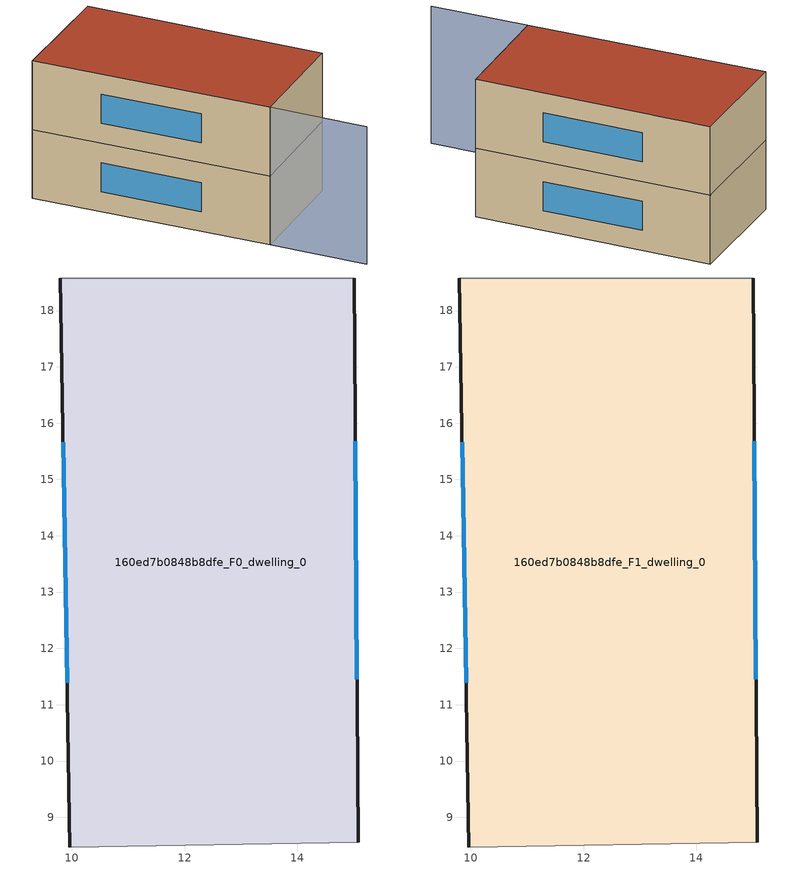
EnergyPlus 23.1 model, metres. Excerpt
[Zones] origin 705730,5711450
160ed7b0848b8dfe_F0_dwelling_0
 floor ground (EU_floor_Construction): 15.01,18.58 15.08,8.56 9.96,8.47 9.8,18.58 z0
 wall outside (EU_wall_Construction): 9.8,18.58 9.96,8.47 / 15.08,8.56 15.01,18.58 z0:3
 wall adiabatic (EU_wall_Construction): 15.01,18.58 9.8,18.58 / 9.96,8.47 15.08,8.56 z0:3
 window (EU_Window_Construction): 9.84,15.66 9.91,11.39 / 15.06,11.45 15.03,15.68 z0.87:2.13
160ed7b0848b8dfe_F1_dwelling_0
 floor to 160ed7b0848b8dfe_F0_dwelling_0 (EU_floor_Construction): 15.01,18.58 15.08,8.56 9.96,8.47 9.8,18.58 z3
 wall outside (EU_wall_Construction): 9.8,18.58 9.96,8.47 / 15.08,8.56 15.01,18.58 z3:6
 wall adiabatic (EU_wall_Construction): 15.01,18.58 9.8,18.58 / 9.96,8.47 15.08,8.56 z3:6
 window (EU_Window_Construction): 9.84,15.66 9.91,11.39 / 15.06,11.45 15.03,15.68 z3.87:5.13
 roof outside (EU_roof_Construction): 15.08,8.56 15.01,18.58 9.8,18.58 9.96,8.47 z6
shading: 10.01,4.36 9.96,8.58 / 15.01,18.58 9.8,18.58 z0:6
[Building]
EU S2 Campaign: North Axis=0; Terrain=City; Solar Distribution=FullExterior
[Site:Location]
London: Latitude=51.5; Longitude=-0.5; Time Zone=0; Elevation=25
[SizingPeriod:WeatherFileDays]
AnnualSizingPeriod: Begin Month=1; Begin Day of Month=1; End Month=12; End Day of Month=31; Day of Week for Start Day=Monday; Use Weather File Daylight Saving Period=No; Use Weather File Rain and Snow Indicators=No
[MATERIAL]
EU_InternalMass_Material: Roughness=MediumRough; Thickness=0.1; Conductivity=1; Density=1800; Specific Heat=900; Thermal Absorptance=0.9; Solar Absorptance=0.7; Visible Absorptance=0.7
[MATERIAL:NOMASS] Roughness=MediumRough; Thermal Absorptance=0.9; Solar Absorptance=0.7; Visible Absorptance=0.7
Name | Thermal Resistance
EU_wall_NoMass | 0.724719
EU_roof_NoMass | 2.98947
EU_floor_NoMass | 2.39157
[WINDOWMATERIAL:SIMPLEGLAZINGSYSTEM]
EU_Window_SimpleGlazing: UFactor=2.63425; Solar Heat Gain Coefficient=0.76; Visible Transmittance=0.76
[CONSTRUCTION]
EU_wall_Construction: EU_wall_NoMass
EU_roof_Construction: EU_roof_NoMass
EU_floor_Construction: EU_floor_NoMass
EU_Window_Construction: EU_Window_SimpleGlazing
EU_InternalMass_Construction: EU_InternalMass_Material
[ZONE] Type=1; Multiplier=1; Ceiling Height=autocalculate; Floor Area=autocalculate; Part of Total Floor Area=Yes
Name | Volume
160ed7b0848b8dfe_F0_dwelling_0 | 156.023
160ed7b0848b8dfe_F1_dwelling_0 | 156.024
[INTERNALMASS] Construction=EU_InternalMass_Construction; Surface Area=52.0079
Name | Zone or ZoneList
160ed7b0848b8dfe_F0_dwelling_0_EU_InternalMass | 160ed7b0848b8dfe_F0_dwelling_0
160ed7b0848b8dfe_F1_dwelling_0_EU_InternalMass | 160ed7b0848b8dfe_F1_dwelling_0
[OTHEREQUIPMENT] Fuel Type=Electricity; Design Level Calculation Method=Watts/Area; Power per Zone Floor Area=1; Fraction Latent=0; Fraction Radiant=0; Fraction Lost=0; Carbon Dioxide Generation Rate=0; EndUse Subcategory=EU_Step8_InternalGains
Name | Zone or ZoneList or Space or SpaceList | Schedule
EU_Step8_InternalGain_160ed7b0848b8dfe_F0_dwelling_0_f000 | 160ed7b0848b8dfe_F0_dwelling_0 | EU_Step8_GainSchedule_160ed7b0848b8dfe_F0_dwelling_0_f000
EU_Step8_InternalGain_160ed7b0848b8dfe_F1_dwelling_0_f000 | 160ed7b0848b8dfe_F1_dwelling_0 | EU_Step8_GainSchedule_160ed7b0848b8dfe_F1_dwelling_0_f000
[ZONEVENTILATION:DESIGNFLOWRATE] Schedule=EU_AlwaysOn; Design Flow Rate Calculation Method=AirChanges/Hour; Air Changes per Hour=0.418135; Ventilation Type=Natural; Fan Pressure Rise=0; Fan Total Efficiency=1; Constant Term Coefficient=1; Temperature Term Coefficient=0; Velocity Term Coefficient=0; Velocity Squared Term Coefficient=0; Minimum Indoor Temperature=-100; Maximum Indoor Temperature=100; Delta Temperature=-100; Minimum Outdoor Temperature=-100; Maximum Outdoor Temperature=100; Maximum Wind Speed=40
Name | Zone or ZoneList or Space or SpaceList
EU_ConstantAir_160ed7b0848b8dfe_F0_dwelling_0 | 160ed7b0848b8dfe_F0_dwelling_0
EU_ConstantAir_160ed7b0848b8dfe_F1_dwelling_0 | 160ed7b0848b8dfe_F1_dwelling_0
[HVACTEMPLATE:THERMOSTAT] Constant Heating Setpoint=20; Constant Cooling Setpoint=50
EU_HeatOnly_160ed7b0848b8dfe_F0_dwelling_0; EU_HeatOnly_160ed7b0848b8dfe_F1_dwelling_0
[HVACTEMPLATE:ZONE:IDEALLOADSAIRSYSTEM] System Availability Schedule=EU_AlwaysOn; Maximum Heating Supply Air Temperature=50; Minimum Cooling Supply Air Temperature=13; Maximum Heating Supply Air Humidity Ratio=0.0156; Minimum Cooling Supply Air Humidity Ratio=0.0077; Heating Limit=NoLimit; Cooling Limit=NoLimit; Heating Availability Schedule=EU_AlwaysOn; Cooling Availability Schedule=EU_CoolingOff; Dehumidification Control Type=ConstantSensibleHeatRatio; Cooling Sensible Heat Ratio=0.7; Dehumidification Setpoint=60; Humidification Control Type=None; Humidification Setpoint=30; Outdoor Air Method=None; Outdoor Air Flow Rate per Person=0.00944; Outdoor Air Flow Rate per Zone Floor Area=0; Outdoor Air Flow Rate per Zone=0; Demand Controlled Ventilation Type=None; Outdoor Air Economizer Type=NoEconomizer; Heat Recovery Type=None; Sensible Heat Recovery Effectiveness=0.7; Latent Heat Recovery Effectiveness=0.65
Name | Template Thermostat
160ed7b0848b8dfe_F0_dwelling_0 | EU_HeatOnly_160ed7b0848b8dfe_F0_dwelling_0
160ed7b0848b8dfe_F1_dwelling_0 | EU_HeatOnly_160ed7b0848b8dfe_F1_dwelling_0
[SIZING:ZONE] Zone Cooling Design Supply Air Temperature Input Method=SupplyAirTemperature; Zone Cooling Design Supply Air Temperature=13; Zone Heating Design Supply Air Temperature Input Method=SupplyAirTemperature; Zone Heating Design Supply Air Temperature=50; Zone Cooling Design Supply Air Humidity Ratio=0.008; Zone Heating Design Supply Air Humidity Ratio=0.008; Cooling Design Air Flow Method=DesignDay; Cooling Design Air Flow Rate=0; Cooling Minimum Air Flow per Zone Floor Area=0.000762; Cooling Minimum Air Flow=0; Cooling Minimum Air Flow Fraction=0.2; Heating Design Air Flow Method=DesignDay; Heating Design Air Flow Rate=0; Heating Maximum Air Flow per Zone Floor Area=0.002032; Heating Maximum Air Flow=0.141576; Heating Maximum Air Flow Fraction=0.3; Account for Dedicated Outdoor Air System=No; Dedicated Outdoor Air System Control Strategy=NeutralSupplyAir; Dedicated Outdoor Air Low Setpoint Temperature for Design=autosize; Dedicated Outdoor Air High Setpoint Temperature for Design=autosize; Zone Load Sizing Method=Sensible Load Only No Latent Load; Zone Latent Cooling Design Supply Air Humidity Ratio Input Method=HumidityRatioDifference; Zone Cooling Design Supply Air Humidity Ratio Difference=0.005; Zone Latent Heating Design Supply Air Humidity Ratio Input Method=HumidityRatioDifference; Zone Humidification Design Supply Air Humidity Ratio Difference=0.005
160ed7b0848b8dfe_F0_dwelling_0; 160ed7b0848b8dfe_F1_dwelling_0
[SCHEDULE:CONSTANT]
Name | Hourly Value
EU_AlwaysOn | 1
EU_CoolingOff | 0
[SCHEDULE:FILE] Column Number=1; Rows to Skip at Top=0; Number of Hours of Data=8760; Column Separator=Comma; Interpolate to Timestep=No; Minutes per Item=60; Adjust Schedule for Daylight Savings=Yes
Name | File
EU_Step8_GainSchedule_160ed7b0848b8dfe_F0_dwelling_0_f000 | ../../schedules/160ed7b0848b8dfe/160ed7b0848b8dfe_F0_dwelling_0_f000_gain.csv
EU_Step8_GainSchedule_160ed7b0848b8dfe_F1_dwelling_0_f000 | ../../schedules/160ed7b0848b8dfe/160ed7b0848b8dfe_F1_dwelling_0_f000_gain.csv
